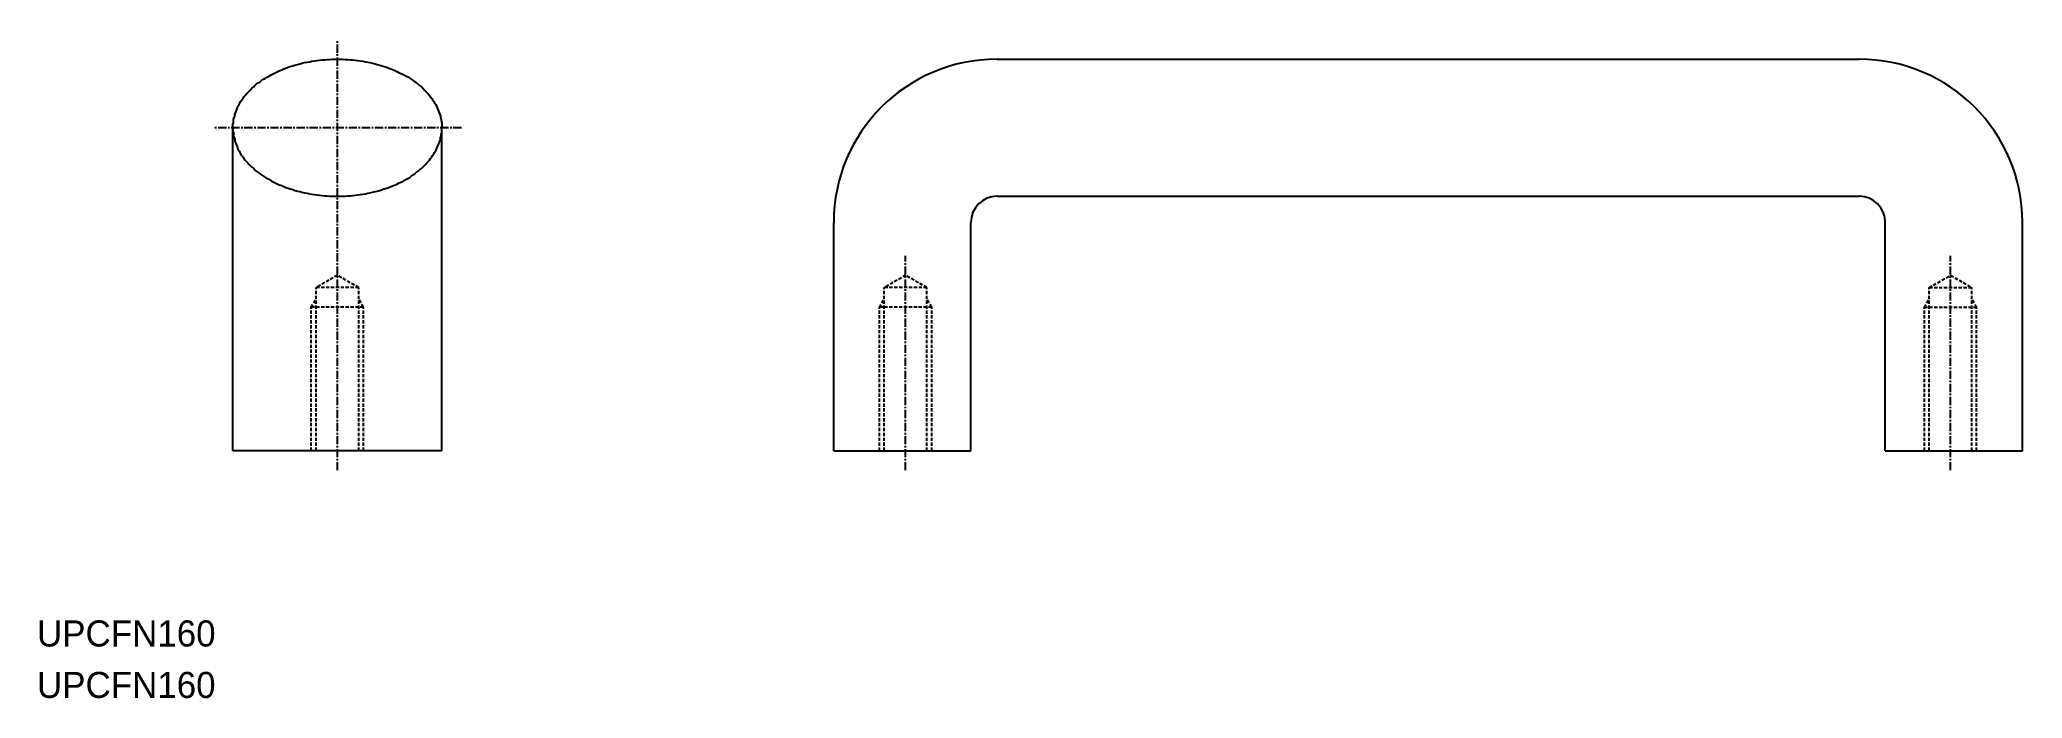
# Model space of a CAD drawing. Extents: x -10949 to -10645, y -140 to -39.
import ezdxf

# ---------------------------------------------------------------- set-up
doc = ezdxf.new("R2010")
doc.units = 0
doc.linetypes.add('CENTER', pattern=[2, 1.25, -0.25, 0.25, -0.25])
doc.linetypes.add('DASHED', pattern=[0.75, 0.5, -0.25])
doc.layers.get('0').update_dxf_attribs({"linetype": 'CONTINUOUS'})
doc.layers.add('CENTER', color=1, linetype='CENTER')

msp = doc.modelspace()

# ---------------------------------------------------------------- linework, layer by layer
at = {"color": 7, "linetype": 'CONTINUOUS'}
for p, q in [((-10802.08, -42.16), (-10670.08, -42.16)), ((-10919.08, -102.16), (-10919.08, -52.66)), ((-10887.08, -102.16), (-10887.08, -52.66)), ((-10802.08, -63.16), (-10670.08, -63.16)), ((-10827.08, -102.16), (-10827.08, -67.16)), ((-10806.08, -102.16), (-10806.08, -67.16)), ((-10666.08, -102.16), (-10666.08, -67.16)), ((-10645.08, -102.16), (-10645.08, -67.16)), ((-10887.08, -102.16), (-10919.08, -102.16)), ((-10827.08, -102.16), (-10806.08, -102.16)), ((-10666.08, -102.16), (-10645.08, -102.16))]:
    msp.add_line(p, q, dxfattribs=at)
at = {"color": 3, "linetype": 'DASHED'}
for p, q in [((-10903.08, -75.28), (-10906.34, -77.16)), ((-10899.82, -77.16), (-10903.08, -75.28)), ((-10816.08, -75.28), (-10819.34, -77.16)), ((-10812.82, -77.16), (-10816.08, -75.28)), ((-10659.34, -77.16), (-10656.08, -75.28)), ((-10656.08, -75.28), (-10652.82, -77.16)), ((-10907.08, -80.16), (-10906.34, -78.88)), ((-10899.82, -77.16), (-10906.34, -77.16)), ((-10906.34, -102.16), (-10906.34, -77.16)), ((-10899.82, -102.16), (-10899.82, -77.16)), ((-10899.08, -80.16), (-10899.82, -78.88)), ((-10820.08, -80.16), (-10819.34, -78.88)), ((-10819.34, -102.16), (-10819.34, -77.16)), ((-10812.82, -77.16), (-10819.34, -77.16)), ((-10812.82, -102.16), (-10812.82, -77.16)), ((-10812.08, -80.16), (-10812.82, -78.88)), ((-10660.08, -80.16), (-10659.34, -78.88)), ((-10659.34, -77.16), (-10652.82, -77.16)), ((-10659.34, -102.16), (-10659.34, -77.16)), ((-10652.82, -102.16), (-10652.82, -77.16)), ((-10652.08, -80.16), (-10652.82, -78.88)), ((-10899.08, -80.16), (-10907.08, -80.16)), ((-10907.08, -102.16), (-10907.08, -80.16)), ((-10899.08, -102.16), (-10899.08, -80.16)), ((-10820.08, -102.16), (-10820.08, -80.16)), ((-10812.08, -80.16), (-10820.08, -80.16)), ((-10812.08, -102.16), (-10812.08, -80.16)), ((-10660.08, -80.16), (-10652.08, -80.16)), ((-10660.08, -102.16), (-10660.08, -80.16)), ((-10652.08, -102.16), (-10652.08, -80.16))]:
    msp.add_line(p, q, dxfattribs=at)
at = {"color": 7, "linetype": 'CONTINUOUS'}
msp.add_polyline3d([(-10919.1, -52.66, 0), (-10919.1, -52.4, 0), (-10919.1, -52.15, 0), (-10919, -51.89, 0), (-10919, -51.63, 0), (-10919, -51.38, 0), (-10918.9, -51.12, 0), (-10918.8, -50.87, 0), (-10918.8, -50.61, 0), (-10918.7, -50.36, 0), (-10918.6, -50.11, 0), (-10918.5, -49.86, 0), (-10918.4, -49.61, 0), (-10918.3, -49.37, 0), (-10918.1, -49.12, 0), (-10918, -48.88, 0), (-10917.9, -48.64, 0), (-10917.7, -48.41, 0), (-10917.5, -48.17, 0), (-10917.4, -47.94, 0), (-10917.2, -47.71, 0), (-10917, -47.48, 0), (-10916.8, -47.26, 0), (-10916.6, -47.04, 0), (-10916.4, -46.83, 0), (-10916.2, -46.61, 0), (-10915.9, -46.41, 0), (-10915.7, -46.2, 0), (-10915.5, -46, 0), (-10915.2, -45.8, 0), (-10914.9, -45.61, 0), (-10914.7, -45.42, 0), (-10914.4, -45.24, 0), (-10914.1, -45.06, 0), (-10913.8, -44.88, 0), (-10913.5, -44.71, 0), (-10913.2, -44.54, 0), (-10912.9, -44.38, 0), (-10912.6, -44.23, 0), (-10912.3, -44.08, 0), (-10912, -43.93, 0), (-10911.6, -43.79, 0), (-10911.3, -43.65, 0), (-10911, -43.52, 0), (-10910.6, -43.4, 0), (-10910.3, -43.28, 0), (-10909.9, -43.17, 0), (-10909.6, -43.06, 0), (-10909.2, -42.96, 0), (-10908.8, -42.86, 0), (-10908.5, -42.77, 0), (-10908.1, -42.69, 0), (-10907.7, -42.61, 0), (-10907.3, -42.54, 0), (-10907, -42.48, 0), (-10906.6, -42.42, 0), (-10906.2, -42.36, 0), (-10905.8, -42.31, 0), (-10905.4, -42.27, 0), (-10905, -42.24, 0), (-10904.7, -42.21, 0), (-10904.3, -42.19, 0), (-10903.9, -42.17, 0), (-10903.5, -42.16, 0), (-10903.1, -42.16, 0), (-10902.7, -42.16, 0), (-10902.3, -42.17, 0), (-10901.9, -42.19, 0), (-10901.5, -42.21, 0), (-10901.1, -42.24, 0), (-10900.7, -42.27, 0), (-10900.3, -42.31, 0), (-10900, -42.36, 0), (-10899.6, -42.42, 0), (-10899.2, -42.48, 0), (-10898.8, -42.54, 0), (-10898.4, -42.61, 0), (-10898.1, -42.69, 0), (-10897.7, -42.77, 0), (-10897.3, -42.86, 0), (-10897, -42.96, 0), (-10896.6, -43.06, 0), (-10896.2, -43.17, 0), (-10895.9, -43.28, 0), (-10895.5, -43.4, 0), (-10895.2, -43.52, 0), (-10894.9, -43.65, 0), (-10894.5, -43.79, 0), (-10894.2, -43.93, 0), (-10893.9, -44.08, 0), (-10893.6, -44.23, 0), (-10893.2, -44.38, 0), (-10892.9, -44.54, 0), (-10892.6, -44.71, 0), (-10892.3, -44.88, 0), (-10892, -45.06, 0), (-10891.8, -45.24, 0), (-10891.5, -45.42, 0), (-10891.2, -45.61, 0), (-10891, -45.8, 0), (-10890.7, -46, 0), (-10890.5, -46.2, 0), (-10890.2, -46.41, 0), (-10890, -46.61, 0), (-10889.8, -46.83, 0), (-10889.6, -47.04, 0), (-10889.4, -47.26, 0), (-10889.2, -47.48, 0), (-10889, -47.71, 0), (-10888.8, -47.94, 0), (-10888.6, -48.17, 0), (-10888.5, -48.41, 0), (-10888.3, -48.64, 0), (-10888.2, -48.88, 0), (-10888, -49.12, 0), (-10887.9, -49.37, 0), (-10887.8, -49.61, 0), (-10887.7, -49.86, 0), (-10887.6, -50.11, 0), (-10887.5, -50.36, 0), (-10887.4, -50.61, 0), (-10887.3, -50.87, 0), (-10887.3, -51.12, 0), (-10887.2, -51.38, 0), (-10887.2, -51.63, 0), (-10887.1, -51.89, 0), (-10887.1, -52.15, 0), (-10887.1, -52.4, 0), (-10887.1, -52.66, 0)], dxfattribs=at)
at = {"color": 3, "linetype": 'DASHED'}
msp.add_polyline3d([(-10919.1, -52.66, 0), (-10919.1, -52.92, 0), (-10919.1, -53.18, 0), (-10919, -53.43, 0), (-10919, -53.69, 0), (-10919, -53.95, 0), (-10918.9, -54.2, 0), (-10918.8, -54.46, 0), (-10918.8, -54.71, 0), (-10918.7, -54.96, 0), (-10918.6, -55.21, 0), (-10918.5, -55.46, 0), (-10918.4, -55.71, 0), (-10918.3, -55.95, 0), (-10918.1, -56.2, 0), (-10918, -56.44, 0), (-10917.9, -56.68, 0), (-10917.7, -56.92, 0), (-10917.5, -57.15, 0), (-10917.4, -57.38, 0), (-10917.2, -57.61, 0), (-10917, -57.84, 0), (-10916.8, -58.06, 0), (-10916.6, -58.28, 0), (-10916.4, -58.49, 0), (-10916.2, -58.71, 0), (-10915.9, -58.92, 0), (-10915.7, -59.12, 0), (-10915.5, -59.32, 0), (-10915.2, -59.52, 0), (-10914.9, -59.71, 0), (-10914.7, -59.9, 0), (-10914.4, -60.09, 0), (-10914.1, -60.27, 0), (-10913.8, -60.44, 0), (-10913.5, -60.61, 0), (-10913.2, -60.78, 0), (-10912.9, -60.94, 0), (-10912.6, -61.09, 0), (-10912.3, -61.24, 0), (-10912, -61.39, 0), (-10911.6, -61.53, 0), (-10911.3, -61.67, 0), (-10911, -61.8, 0), (-10910.6, -61.92, 0), (-10910.3, -62.04, 0), (-10909.9, -62.15, 0), (-10909.6, -62.26, 0), (-10909.2, -62.36, 0), (-10908.8, -62.46, 0), (-10908.5, -62.55, 0), (-10908.1, -62.63, 0), (-10907.7, -62.71, 0), (-10907.3, -62.78, 0), (-10907, -62.85, 0), (-10906.6, -62.91, 0), (-10906.2, -62.96, 0), (-10905.8, -63.01, 0), (-10905.4, -63.05, 0), (-10905, -63.08, 0), (-10904.7, -63.11, 0), (-10904.3, -63.13, 0), (-10903.9, -63.15, 0), (-10903.5, -63.16, 0), (-10903.1, -63.16, 0), (-10902.7, -63.16, 0), (-10902.3, -63.15, 0), (-10901.9, -63.13, 0), (-10901.5, -63.11, 0), (-10901.1, -63.08, 0), (-10900.7, -63.05, 0), (-10900.3, -63.01, 0), (-10900, -62.96, 0), (-10899.6, -62.91, 0), (-10899.2, -62.85, 0), (-10898.8, -62.78, 0), (-10898.4, -62.71, 0), (-10898.1, -62.63, 0), (-10897.7, -62.55, 0), (-10897.3, -62.46, 0), (-10897, -62.36, 0), (-10896.6, -62.26, 0), (-10896.2, -62.15, 0), (-10895.9, -62.04, 0), (-10895.5, -61.92, 0), (-10895.2, -61.8, 0), (-10894.9, -61.67, 0), (-10894.5, -61.53, 0), (-10894.2, -61.39, 0), (-10893.9, -61.24, 0), (-10893.6, -61.09, 0), (-10893.2, -60.94, 0), (-10892.9, -60.78, 0), (-10892.6, -60.61, 0), (-10892.3, -60.44, 0), (-10892, -60.27, 0), (-10891.8, -60.09, 0), (-10891.5, -59.9, 0), (-10891.2, -59.71, 0), (-10891, -59.52, 0), (-10890.7, -59.32, 0), (-10890.5, -59.12, 0), (-10890.2, -58.92, 0), (-10890, -58.71, 0), (-10889.8, -58.49, 0), (-10889.6, -58.28, 0), (-10889.4, -58.06, 0), (-10889.2, -57.84, 0), (-10889, -57.61, 0), (-10888.8, -57.38, 0), (-10888.6, -57.15, 0), (-10888.5, -56.92, 0), (-10888.3, -56.68, 0), (-10888.2, -56.44, 0), (-10888, -56.2, 0), (-10887.9, -55.95, 0), (-10887.8, -55.71, 0), (-10887.7, -55.46, 0), (-10887.6, -55.21, 0), (-10887.5, -54.96, 0), (-10887.4, -54.71, 0), (-10887.3, -54.46, 0), (-10887.3, -54.2, 0), (-10887.2, -53.95, 0), (-10887.2, -53.69, 0), (-10887.1, -53.43, 0), (-10887.1, -53.18, 0), (-10887.1, -52.92, 0), (-10887.1, -52.66, 0)], dxfattribs=at)
at = {"color": 7, "linetype": 'CONTINUOUS'}
for centre, radius, start, end in [((-10802.08, -67.16), 25, 90, 180), ((-10670.08, -67.16), 25, 0, 90), ((-10802.08, -67.16), 4, 90, 180), ((-10670.08, -67.16), 4, 0, 90)]:
    msp.add_arc(centre, radius, start, end, dxfattribs=at)
at = {"layer": 'CENTER', "color": 1, "linetype": 'CENTER'}
for p, q in [((-10903.08, -105.16), (-10903.08, -39.16)), ((-10884.08, -52.66), (-10922.08, -52.66)), ((-10816.08, -105.16), (-10816.08, -72.28)), ((-10656.08, -105.16), (-10656.08, -72.28))]:
    msp.add_line(p, q, dxfattribs=at)

# ---------------------------------------------------------------- texts
for p in [(-10949.08, -132.16), (-10949.08, -140.05)]:
    msp.add_text('UPCFN160', height=4).set_placement(p)

doc.saveas('drawing.dxf')
